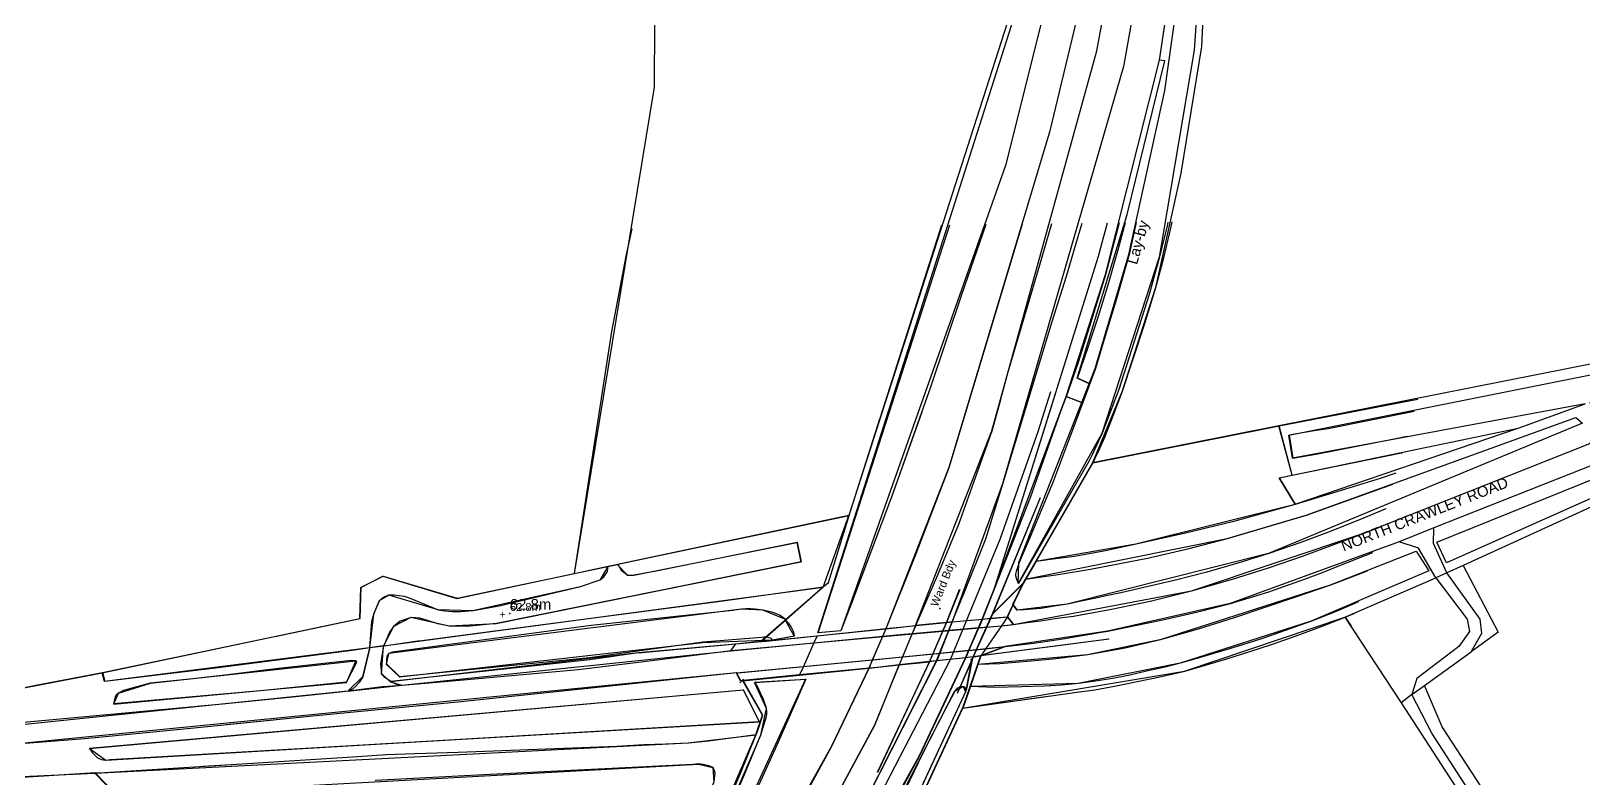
# Model space of a CAD drawing. Header units: millimetres. Extents: x 111502 to 977541, y 8702 to 1044108.
# Drawn here: x 489132.6 to 489569.2, y 243389.8 to 243600.1 of the extents above; entities that cross this region are included whole.
import ezdxf
from ezdxf.enums import TextEntityAlignment as Align

# ---------------------------------------------------------------- set-up
doc = ezdxf.new("R2010")
doc.units = ezdxf.units.MM
doc.header["$LTSCALE"] = 0.25
doc.linetypes.add('DASHED2', pattern=[9.525, 6.35, -3.175])
doc.layers.add('E HVSS As Laid HV', color=10, linetype='Continuous')
doc.layers.add('X HVSS Site Background', color=8, linetype='Continuous')
doc.styles.add('85C29BD3-77E0-4928-B775-6F', font='arial.ttf', dxfattribs={"height": 0.2})
doc.styles.add('OS Master Map$1$Standard', font='txt')

# ---------------------------------------------------------------- blocks, each defined once
blk = doc.blocks.new('Gas OS')
at = {"layer": 'X HVSS Site Background'}
for points in [[(1069.61, -302.08), (1062.46, -302.75), (1035.15, -305.27), (965.5, -313.36), (962.95, -311.2), (963.46, -303.3), (1087.09, -286.74), (1069.61, -302.08), (1085.31, -300.47), (1104.75, -298.45), (1099.96, -309.55), (1108.46, -308.65), (1101.56, -325.54), (1068.57, -386.83), (1009.49, -479.16), (992.49, -502.23), (967.64, -533.19), (944.16, -559.4), (882.61, -620.65), (848.52, -651.9), (799.64, -689.91)], [(812.24, -691.7), (883.53, -632.69), (931.85, -584.7), (955.76, -558.79), (990.45, -517.5), (1013.34, -487.41), (1044.32, -441.61), (1071.09, -397.32), (1090.36, -364.02), (1118.99, -307.49), (1116.98, -307.72), (1121.77, -296.71), (1113.07, -297.55), (1134.52, -242.83), (1164.09, -135.99), (1174.39, -80.49), (1184.65, 0.35)], [(1040.35, 0.31), (1039.6, -146.2), (1017.06, -282.95)], [(1165.96, 0.35), (1157.67, -58.71), (1150.88, -90.8), (1094.34, -266.65), (1029.33, -280.37)], [(1177.29, 0.35), (1169.18, -66.3), (1158.7, -125.69), (1150.8, -158.88), (1122.45, -253.15), (1104.75, -298.45), (1113.07, -297.55), (1108.46, -308.65), (1116.98, -307.72), (1102.32, -338.85)], [(1192.35, 0.36), (1184.97, -65), (1171.58, -140.43), (1137.56, -257.72), (1123.35, -296.56), (1131.85, -295.76), (1135.01, -287.76), (1155.42, -233.18), (1159.83, -234.85), (1161.93, -229.56), (1158.53, -228.05), (1172.62, -181.96), (1183.15, -138.82), (1181.7, -138.58), (1191.14, -75.54), (1199.52, 0.36)], [(1209.01, 0.36), (1195.19, -99.29), (1193.46, -134.8), (1187.72, -170.37), (1180.53, -202.56), (1171.23, -231.64), (1162.87, -251.8), (1146.9, -279.49), (1175.05, -274.63), (1219.84, -263.4), (1282.56, -242.1), (1301.42, -235.22), (1219.11, -250.49), (1218.03, -244.03), (1308.51, -225.94), (1309.04, -228.97), (1306.5, -233.35), (1383.7, -206.97), (1336.81, -217.23)], [(1281.69, 0.38), (1288.49, -27.83), (1300.1, -63.5), (1338.42, -147.47), (1337.13, -156.57), (1314.71, -221.76), (1215.25, -241.44), (1162.87, -251.8)], [(1155.42, -233.18), (1166.53, -198.86), (1181.7, -138.58)], [(1450.82, -203.26), (1450.13, -203.4), (1384.95, -220.48), (1363.17, -228.93), (1363.93, -230.88), (1358.31, -233.07), (1357.55, -231.13), (1258.84, -270.08), (1249.08, -273.99)], [(1450.83, -209.25), (1392.46, -226.78), (1356.66, -239.69), (1267.06, -280.7), (1262.5, -282.73), (1259.39, -284.12), (1254.47, -275.8), (1249.08, -273.99), (1201.56, -291.33), (1167.05, -299.18), (1138.26, -303.44), (1131.4, -306.12), (1126.29, -320.83), (1188.76, -310.42), (1233.84, -295.17), (1259.39, -284.12), (1268.21, -295.72), (1268.88, -299.26), (1265.86, -303.45), (1254.01, -312.45), (1252.68, -316.99), (1256.19, -314.45)], [(1167.46, -301.43), (1131.4, -306.12), (1129.26, -306.38), (1127.15, -306.61), (1131.85, -295.76), (1134.16, -295.53), (1138.85, -295.14), (1140.52, -297.25), (1190.66, -287.82), (1239.16, -271.62), (1302.71, -246.42), (1304.86, -242.19), (1302.78, -234.72)], [(1218.96, -255.29), (1215.25, -241.44)], [(1219.84, -263.4), (1215.34, -256.02), (1218.96, -255.29), (1282.56, -242.1)], [(1146.9, -279.49), (1143.27, -285.76), (1134.74, -294.26), (1148.18, -261.58)], [(1087.09, -286.74), (1094.34, -266.65)], [(1267.06, -280.7), (1276.87, -299.4), (1269.29, -304.91), (1272.29, -299.69), (1271.88, -295.72), (1262.5, -282.73), (1258.69, -274.49), (1258.84, -270.08)], [(1026.54, -280.95), (1024.35, -284.8), (1018.83, -286.64), (988.62, -293.39), (978.82, -293.16), (965.03, -289), (962.29, -290.64), (960.65, -294.4), (959.53, -303.83), (957.61, -312.02), (953.43, -315.97), (809.97, -330.79)], [(794.99, -327.98), (884.42, -310.83)], [(592.04, -822.18), (599.45, -810.61), (605.16, -805.31), (612.82, -801.59), (641.3, -798.72), (660.44, -793.06), (694.55, -775.41), (751.25, -742.71), (802.44, -708.4), (841.54, -679.09), (878.15, -647.59), (920.07, -607.89), (948.96, -578.09), (983.45, -538), (1034.34, -470.4), (1065.03, -422.7), (1114.22, -334.11), (1127.15, -306.61), (1118.99, -307.49), (1123.35, -296.56), (1121.77, -296.71), (1125.46, -287.44)], [(1143.27, -285.76), (1138.85, -295.14)], [(1129.26, -306.38), (1134.16, -295.53), (1134.74, -294.26)], [(1233.84, -295.17), (1249.6, -319.25)], [(1061.13, -304.66), (1084.45, -302.42), (1137.17, -297.62), (1140.52, -297.25)], [(965.5, -313.36), (968.66, -314.36), (1061.13, -304.66), (1062.46, -302.75)], [(1063.86, -313.15), (1062.75, -310.89), (1081.48, -309.11), (1132.8, -304.06), (1138.26, -303.44)], [(1450.95, -617.24), (1261.2, -326.04), (1256.19, -314.45), (1269.29, -304.91)], [(1002.4, -451.14), (1033.57, -401.33), (1052.76, -364.14), (1068.22, -328.24), (1070.06, -322.75), (1064.54, -313.09), (1080.42, -311.5), (1099.96, -309.55), (1089.44, -331.48), (1055.14, -392.82), (1019.02, -450.71), (984.94, -498.51), (966.54, -521.6), (926.36, -567), (875.51, -617.7), (847.36, -643)], [(1127.29, -315.83), (1128.91, -307.2), (1124.76, -316.64)], [(1128.58, -307.29), (1129.59, -306.28)], [(1062.75, -310.89), (838.83, -332.93), (814.54, -338)], [(953.43, -315.97), (968.66, -314.36)], [(1063.69, -313.62), (1064.7, -312.61)], [(1450.95, -623.61), (1374.08, -506.79), (1258.25, -327.77), (1252.68, -316.99), (1249.6, -319.25), (1437.41, -608.72)], [(1007.68, -517.94), (1060.33, -444.6), (1079.12, -414.8), (1107.3, -361.81), (1126.29, -320.83)], [(882.3, -339.09), (1049.15, -330.58), (1068.22, -328.24)], [(813.12, -342.24), (882.3, -339.09), (900.35, -357.66), (901.03, -353.53), (903.66, -350.12), (914.55, -343.99), (1052.03, -336.49), (1056.09, -337.5), (1056.39, -341.57), (1029.77, -395.94), (1002.97, -438.43), (994.89, -440.13), (991.41, -439.7)]]:
    blk.add_lwpolyline(points, dxfattribs=at)
for points in [[(1085.65, -299.65), (1156.58, -77.01), (1158.69, -82.31), (1156.68, -95.1), (1138.41, -168.18), (1092.05, -299.05)], [(1141.95, -285.74), (1142.15, -279.84), (1163.59, -225.33), (1173.03, -193.26), (1183.21, -147.18), (1191.39, -88.59), (1194.9, -85.4), (1191.41, -135.78), (1181.63, -193.96), (1165.44, -243.55)], [(1259.67, -274.08), (1371.56, -228.99), (1371.15, -231.5), (1262.4, -279.95)], [(1140.45, -291.63), (1143.94, -284.54), (1200.75, -273.13), (1222.95, -266.52), (1298.75, -239.11), (1300.65, -240.7), (1212.35, -277.32), (1155.75, -291.53), (1141.66, -293.24)], [(1026.54, -280.95), (1029.33, -280.37), (1032.12, -283.47), (1033.85, -283.37), (1079.72, -274.18), (1080.84, -279.7), (995.15, -297.05), (981.98, -297.78), (971.15, -295.33), (966.34, -297.8), (963.46, -303.3), (959.53, -303.83), (885.02, -313.33), (884.42, -310.83), (956.83, -295.61), (957.12, -286.82), (963.32, -283.72), (984.13, -289.91), (1017.06, -282.95)], [(1253.82, -276.61), (1257.45, -282.17), (1224.36, -296.32), (1187.46, -308.12), (1158.86, -313.82), (1128.49, -314.73), (1130.59, -308.43), (1161.46, -305.72), (1182.26, -301.43), (1229.76, -286.12)], [(967.99, -312.02), (1053.24, -302.28), (1072.83, -301.57), (1078.94, -300.46), (1076.34, -295.78), (1070.14, -293.27), (1064.13, -292.99), (964.87, -305.46), (964.25, -308.44)], [(887.52, -319.62), (953.04, -313.58), (955.73, -307.58), (897.83, -313.82), (888.92, -316.62)], [(972.79, -497.22), (1035.48, -400.43), (1053.86, -364.64), (1069.55, -328.35), (1071.16, -320.86), (1067.85, -313.56), (1082.15, -312.65), (1052.27, -377.64), (1034.38, -409.63), (995.68, -469.22), (975.69, -497.02)], [(1064.64, -315.67), (1069.15, -324.66), (885.42, -335.52), (880.73, -332.12)], [(1127.1, -316.22), (1106.2, -361.32), (1077.52, -415.21), (1060.02, -443), (1019.54, -499.89), (1018.44, -497.79), (1020.84, -492.79), (1073.53, -414.81), (1124.09, -316.12), (1126.49, -314.73)]]:
    blk.add_lwpolyline(points, close=True, dxfattribs=at)
blk = doc.blocks.new('OS Master Map$1$OSS15')
at = {"color": 8, "true_color": 0x707070, "const_width": 0.174, "flags": 128}
for points in [[(-0.775, 0), (0.775, 0)], [(0, -0.775), (0, 0.775)]]:
    blk.add_lwpolyline(points, dxfattribs=at)
blk = doc.blocks.new('OS MAP 060722')
at = {"layer": 'X HVSS Site Background', "flags": 128}
for points in [[(590.41, 4419.43), (583.62, 4399.59), (583.62, 4399.59), (574.92, 4373.69), (574.92, 4373.69), (564.02, 4342.99), (564.02, 4342.99), (552.62, 4312.69), (552.62, 4312.69), (549.72, 4305.19), (549.72, 4305.19), (543.32, 4304.59)], [(543.32, 4304.59), (580.33, 4419.3)], [(552.03, 4337.6), (552.39, 4338.78), (552.39, 4338.78), (578.08, 4419.28)], [(562.43, 4305.79), (570.63, 4326.19), (570.63, 4326.19), (580.13, 4351.09), (580.13, 4351.09), (599.86, 4416.54), (599.86, 4416.54), (600.77, 4419.57)], [(570.73, 4306.69), (576.93, 4320.89), (576.93, 4320.89), (582.83, 4335.19), (582.83, 4335.19), (592.2, 4361.42), (592.2, 4361.42), (596.77, 4377.94), (596.77, 4377.94), (605.64, 4408.08), (605.64, 4408.08), (608.99, 4419.67)], [(581.02, 4307.67), (584.53, 4316.29), (584.53, 4316.29), (590.43, 4330.99), (590.43, 4330.99), (595.24, 4346.52), (595.24, 4346.52), (609.12, 4392.09), (609.12, 4392.09), (613.12, 4404.89), (613.12, 4404.89), (616.92, 4417.59), (616.92, 4417.59), (617.51, 4419.78)], [(592.68, 4316.47), (622.17, 4410.5), (622.17, 4410.5), (624.66, 4419.88)], [(632.75, 4419.98), (630.72, 4410.99), (630.72, 4410.99), (627.22, 4398.49), (627.22, 4398.49), (624.22, 4388.69), (624.22, 4388.69), (621.28, 4378.91), (621.28, 4378.91), (617.72, 4369.39), (617.72, 4369.39), (611.22, 4352.09), (611.22, 4352.09), (609.32, 4346.89), (609.32, 4346.89), (603.22, 4332.29), (603.22, 4332.29), (599.82, 4324.39), (599.82, 4324.39), (599.02, 4321.89), (599.02, 4321.89), (598.82, 4321.09), (598.82, 4321.09), (598.82, 4320.69), (598.82, 4320.69), (599.12, 4319.69), (599.12, 4319.69), (599.62, 4318.49)], [(641.67, 4420.09), (641.52, 4419.39), (641.52, 4419.39), (639.32, 4410.29), (639.32, 4410.29), (636.42, 4399.69), (636.42, 4399.69), (627.82, 4372.99), (627.82, 4372.99), (623.12, 4360.69), (623.12, 4360.69), (620.92, 4355.89), (620.92, 4355.89), (620.32, 4354.69), (620.32, 4354.69), (619.52, 4352.99), (619.52, 4352.99), (599.62, 4318.49)], [(613.1, 4371.06), (617.52, 4369.39), (617.52, 4369.39), (619.62, 4374.69), (619.62, 4374.69), (616.22, 4376.19), (616.22, 4376.19), (619.22, 4384.89), (619.22, 4384.89), (622.12, 4393.59), (622.12, 4393.59), (625.02, 4403.09), (625.02, 4403.09), (627.72, 4412.69), (627.72, 4412.69), (629.69, 4419.94)], [(613.1, 4371.06), (616.52, 4380.69), (616.52, 4380.69), (619.72, 4390.79), (619.72, 4390.79), (624.22, 4405.39), (624.22, 4405.39), (628.01, 4419.92)], [(620.55, 4352.43), (620.82, 4352.89), (620.82, 4352.89), (621.42, 4354.19), (621.42, 4354.19), (622.02, 4355.39), (622.02, 4355.39), (623.92, 4359.59), (623.92, 4359.59), (625.62, 4363.89), (625.62, 4363.89), (628.92, 4372.59), (628.92, 4372.59), (631.82, 4381.39), (631.82, 4381.39), (635.12, 4391.59), (635.12, 4391.59), (638.22, 4401.69), (638.22, 4401.69), (640.52, 4409.99), (640.52, 4409.99), (642.52, 4418.39), (642.52, 4418.39), (642.88, 4420.11)], [(474.75, 4321.31), (485.33, 4389.31), (485.33, 4389.31), (487.33, 4400.11), (487.33, 4400.11), (489.33, 4410.51), (489.33, 4410.51), (491.01, 4418.15)], [(592.68, 4316.47), (603.14, 4342.96), (603.14, 4342.96), (611.52, 4366.89), (611.52, 4366.89), (612.32, 4368.89), (612.32, 4368.89), (613.02, 4370.84), (613.02, 4370.84), (613.1, 4371.06)], [(672.93, 4362.78), (709.92, 4369.89), (709.92, 4369.89), (711.96, 4370.3)], [(710.93, 4366.8), (686.72, 4361.98), (686.72, 4361.98), (682.75, 4361.35), (682.75, 4361.35), (675.71, 4360.19), (675.71, 4360.19), (676.78, 4353.72), (676.78, 4353.72), (683.82, 4354.88), (683.82, 4354.88), (705.77, 4359.23), (705.77, 4359.23), (708.89, 4359.87)], [(620.55, 4352.43), (669.32, 4362.09), (669.32, 4362.09), (672.93, 4362.78)], [(676.63, 4348.93), (672.93, 4362.78)], [(676.63, 4348.93), (707.32, 4355.19), (707.32, 4355.19), (707.53, 4355.23)], [(620.55, 4352.43), (604.58, 4324.75)], [(677.5, 4340.82), (690.42, 4344.69), (690.42, 4344.69), (701.42, 4348.09), (701.42, 4348.09), (705.87, 4349.6)], [(598.12, 4312.59), (601.62, 4319.69), (601.62, 4319.69), (610.82, 4320.99), (610.82, 4320.99), (619.92, 4322.49), (619.92, 4322.49), (635.92, 4325.59), (635.92, 4325.59), (647.22, 4328.19), (647.22, 4328.19), (658.42, 4331.09), (658.42, 4331.09), (680.62, 4337.69), (680.62, 4337.69), (704.93, 4346.42)], [(677.5, 4340.82), (673.02, 4348.19), (673.02, 4348.19), (676.63, 4348.93)], [(592.41, 4309.97), (605.85, 4342.65)], [(604.58, 4324.75), (610.02, 4325.49), (610.02, 4325.49), (615.42, 4326.19), (615.42, 4326.19), (624.12, 4327.79), (624.12, 4327.79), (632.72, 4329.59), (632.72, 4329.59), (646.62, 4332.69), (646.62, 4332.69), (660.52, 4336.09), (660.52, 4336.09), (675.42, 4340.19), (675.42, 4340.19), (677.5, 4340.82)], [(487.01, 4323.9), (552.03, 4337.6)], [(544.76, 4317.51), (546.22, 4318.79), (546.22, 4318.79), (552.03, 4337.6)], [(702.89, 4339.49), (695.52, 4336.39), (695.52, 4336.39), (687.32, 4333.09), (687.32, 4333.09), (679.02, 4329.99), (679.02, 4329.99), (670.02, 4326.89), (670.02, 4326.89), (661.32, 4324.19), (661.32, 4324.19), (652.62, 4321.69), (652.62, 4321.69), (643.82, 4319.39), (643.82, 4319.39), (628.42, 4315.89), (628.42, 4315.89), (624.72, 4315.09), (624.72, 4315.09), (620.92, 4314.29), (620.92, 4314.29), (617.22, 4313.49), (617.22, 4313.49), (613.42, 4312.69), (613.42, 4312.69), (609.72, 4312.09), (609.72, 4312.09), (605.92, 4311.49), (605.92, 4311.49), (601.22, 4311.09), (601.22, 4311.09), (599.32, 4310.99), (599.32, 4310.99), (598.12, 4312.59)], [(598.19, 4306.98), (601.32, 4307.39), (601.32, 4307.39), (605.82, 4307.99), (605.82, 4307.99), (610.52, 4308.69), (610.52, 4308.69), (615.12, 4309.29), (615.12, 4309.29), (625.82, 4311.29), (625.82, 4311.29), (636.62, 4313.49), (636.62, 4313.49), (648.32, 4316.39), (648.32, 4316.39), (659.82, 4319.69), (659.82, 4319.69), (669.92, 4322.89), (669.92, 4322.89), (679.82, 4326.29), (679.82, 4326.29), (688.32, 4329.39), (688.32, 4329.39), (696.82, 4332.59), (696.82, 4332.59), (701.4, 4334.41)], [(487.01, 4323.9), (487.96, 4322.22), (487.96, 4322.22), (489.8, 4320.79), (489.8, 4320.79), (491.53, 4320.9), (491.53, 4320.9), (498.27, 4322.12), (498.27, 4322.12), (537.4, 4330.07), (537.4, 4330.07), (538.52, 4324.56), (538.52, 4324.56), (499.39, 4316.61), (499.39, 4316.61), (452.83, 4307.21), (452.83, 4307.21), (444.56, 4306.4), (444.56, 4306.4), (439.66, 4306.5), (439.66, 4306.5), (436.39, 4307.11), (436.39, 4307.11), (433.43, 4308.03), (433.43, 4308.03), (431.29, 4308.75), (431.29, 4308.75), (428.84, 4308.95), (428.84, 4308.95), (425.73, 4307.85), (425.73, 4307.85), (424.03, 4306.48), (424.03, 4306.48), (422.78, 4304.83), (422.78, 4304.83), (421.15, 4300.98)], [(595.92, 4300.79), (603.92, 4301.69), (603.92, 4301.69), (612.12, 4302.89), (612.12, 4302.89), (620.22, 4304.29), (620.22, 4304.29), (622.42, 4304.69), (622.42, 4304.69), (624.72, 4305.04), (624.72, 4305.04), (632.42, 4306.69), (632.42, 4306.69), (640.22, 4308.29), (640.22, 4308.29), (649.72, 4310.39), (649.72, 4310.39), (659.22, 4312.89), (659.22, 4312.89), (669.72, 4315.99), (669.72, 4315.99), (680.02, 4319.69), (680.02, 4319.69), (685.12, 4321.59), (685.12, 4321.59), (690.22, 4323.59), (690.22, 4323.59), (699.29, 4327.22)], [(417.21, 4300.45), (417.79, 4307.78), (417.79, 4307.78), (418.34, 4309.89), (418.34, 4309.89), (419.2, 4311.92), (419.2, 4311.92), (419.98, 4313.64), (419.98, 4313.64), (420.68, 4314.34), (420.68, 4314.34), (421.46, 4314.81), (421.46, 4314.81), (422.71, 4315.28), (422.71, 4315.28), (424.04, 4315.28), (424.04, 4315.28), (426.86, 4314.88), (426.86, 4314.88), (427.47, 4314.75), (427.47, 4314.75), (428.75, 4314.26), (428.75, 4314.26), (436.5, 4311.11), (436.5, 4311.11), (438.33, 4310.79), (438.33, 4310.79), (440.37, 4310.58), (440.37, 4310.58), (442.72, 4310.58), (442.72, 4310.58), (446.3, 4310.89), (446.3, 4310.89), (453.65, 4312.22), (453.65, 4312.22), (476.52, 4317.63), (476.52, 4317.63), (482.03, 4319.47), (482.03, 4319.47), (483.06, 4320.39), (483.06, 4320.39), (484.08, 4321.82), (484.08, 4321.82), (484.22, 4323.31)], [(474.75, 4321.31), (478.97, 4322.2), (478.97, 4322.2), (484.22, 4323.31)], [(484.22, 4323.31), (487.01, 4323.9)], [(604.58, 4324.75), (600.95, 4318.47)], [(390.98, 4303.71), (414.51, 4308.67), (414.51, 4308.67), (414.81, 4317.47), (414.81, 4317.47), (421.01, 4320.57), (421.01, 4320.57), (441.81, 4314.37), (441.81, 4314.37), (474.75, 4321.31)], [(588.26, 4295.8), (594.36, 4296), (594.36, 4296), (603.22, 4296.69), (603.22, 4296.69), (609.32, 4297.29), (609.32, 4297.29), (619.12, 4298.49), (619.12, 4298.49), (629.62, 4300.39), (629.62, 4300.39), (639.92, 4302.79), (639.92, 4302.79), (650.22, 4305.69), (650.22, 4305.69), (660.42, 4308.89), (660.42, 4308.89), (677.32, 4314.59), (677.32, 4314.59), (687.42, 4318.09), (687.42, 4318.09), (697.32, 4321.89), (697.32, 4321.89), (697.77, 4322.07)], [(592.41, 4309.97), (600.95, 4318.47)], [(600.95, 4318.47), (600.62, 4317.89), (600.62, 4317.89), (596.52, 4309.09)], [(421.15, 4300.98), (422.51, 4301.17), (422.51, 4301.17), (430.72, 4302.31), (430.72, 4302.31), (431.91, 4302.47), (431.91, 4302.47), (435.41, 4302.93), (435.41, 4302.93), (465.91, 4306.97), (465.91, 4306.97), (517.21, 4313.67), (517.21, 4313.67), (544.76, 4317.51)], [(527.28, 4302.16), (544.76, 4317.51)], [(583.13, 4316.79), (579.44, 4307.52)], [(589.52, 4308.47), (592.68, 4316.47)], [(530.51, 4302.67), (536.62, 4303.79), (536.62, 4303.79), (536.52, 4304.29), (536.52, 4304.29), (536.34, 4305.01), (536.34, 4305.01), (535.61, 4306.47), (535.61, 4306.47), (535.11, 4307.17), (535.11, 4307.17), (534.51, 4307.77), (534.51, 4307.77), (534.01, 4308.47), (534.01, 4308.47), (532.61, 4309.47), (532.61, 4309.47), (531.81, 4309.87), (531.81, 4309.87), (531.11, 4310.17), (531.11, 4310.17), (530.31, 4310.37), (530.31, 4310.37), (529.41, 4310.57), (529.41, 4310.57), (527.81, 4310.97), (527.81, 4310.97), (525.61, 4311.27), (525.61, 4311.27), (524.31, 4311.37), (524.31, 4311.37), (523.01, 4311.37), (523.01, 4311.37), (521.81, 4311.27), (521.81, 4311.27), (520.51, 4311.07), (520.51, 4311.07), (519.31, 4310.87), (519.31, 4310.87), (479.51, 4306.67), (479.51, 4306.67), (423.65, 4299.15), (423.65, 4299.15), (422.55, 4298.81), (422.55, 4298.81), (422.08, 4298.26), (422.08, 4298.26), (421.93, 4297.17), (421.93, 4297.17), (421.93, 4295.84), (421.93, 4295.84), (425.67, 4292.25)], [(695.2, 4313.32), (688.92, 4310.59), (688.92, 4310.59), (682.02, 4307.89), (682.02, 4307.89), (668.52, 4303.09), (668.52, 4303.09), (663.82, 4301.59), (663.82, 4301.59), (659.22, 4300.19), (659.22, 4300.19), (649.82, 4297.39), (649.82, 4297.39), (645.12, 4296.09), (645.12, 4296.09), (640.42, 4294.89), (640.42, 4294.89), (635.62, 4293.79), (635.62, 4293.79), (630.92, 4292.69), (630.92, 4292.69), (626.12, 4291.79), (626.12, 4291.79), (621.32, 4290.99), (621.32, 4290.99), (616.52, 4290.39), (616.52, 4290.39), (611.72, 4289.89), (611.72, 4289.89), (606.82, 4289.59), (606.82, 4289.59), (600.62, 4289.39), (600.62, 4289.39), (592.86, 4289.2), (592.86, 4289.2), (586.16, 4289.5), (586.16, 4289.5), (588.26, 4295.8)], [(591.83, 4308.69), (592.41, 4309.97)], [(691.5, 4309.02), (694.25, 4310.09)], [(542.12, 4301.82), (561.5, 4303.64), (561.5, 4303.64), (567.43, 4304.19), (567.43, 4304.19), (569.78, 4304.4), (569.78, 4304.4), (580.08, 4305.33), (580.08, 4305.33), (588.49, 4306.08), (588.49, 4306.08), (591.52, 4306.29), (591.52, 4306.29), (594.84, 4306.61)], [(542.99, 4303.77), (562.43, 4305.79)], [(557.63, 4294.69), (558.62, 4296.98), (558.62, 4296.98), (561.5, 4303.64), (561.5, 4303.64), (562.43, 4305.79)], [(562.43, 4305.79), (569.13, 4306.49), (569.13, 4306.49), (570.73, 4306.69)], [(570.73, 4306.69), (569.78, 4304.4), (569.78, 4304.4), (567.06, 4297.82), (567.06, 4297.82), (566.13, 4295.59)], [(570.73, 4306.69), (579.44, 4307.52)], [(579.44, 4307.52), (574.64, 4296.51)], [(581.02, 4307.67), (580.08, 4305.33), (580.08, 4305.33), (577.5, 4298.87), (577.5, 4298.87), (576.65, 4296.73)], [(579.44, 4307.52), (581.02, 4307.67)], [(581.02, 4307.67), (589.52, 4308.47)], [(583.96, 4283.4), (610.82, 4287.19), (610.82, 4287.19), (616.02, 4287.89), (616.02, 4287.89), (621.12, 4288.59), (621.12, 4288.59), (627.12, 4289.69), (627.12, 4289.69), (633.02, 4290.89), (633.02, 4290.89), (639.82, 4292.29), (639.82, 4292.29), (646.42, 4293.79), (646.42, 4293.79), (652.52, 4295.59), (652.52, 4295.59), (658.52, 4297.39), (658.52, 4297.39), (664.72, 4299.39), (664.72, 4299.39), (670.82, 4301.29), (670.82, 4301.29), (677.72, 4303.79), (677.72, 4303.79), (684.52, 4306.29), (684.52, 4306.29), (691.5, 4309.02)], [(589.52, 4308.47), (588.49, 4306.08), (588.49, 4306.08), (585.72, 4299.69), (585.72, 4299.69), (584.82, 4297.62)], [(591.83, 4308.69), (586.93, 4297.85)], [(589.52, 4308.47), (591.83, 4308.69)], [(594.84, 4306.61), (590.47, 4300.17)], [(591.83, 4308.69), (591, 4308.57), (591, 4308.57), (596.52, 4309.09)], [(596.52, 4309.09), (594.84, 4306.61)], [(594.84, 4306.61), (596.72, 4306.79), (596.72, 4306.79), (598.19, 4306.98)], [(596.52, 4309.09), (598.19, 4306.98)], [(691.5, 4309.02), (693.18, 4306.46)], [(530.51, 4302.67), (530.11, 4302.97), (530.11, 4302.97), (529.51, 4303.17), (529.51, 4303.17), (528.51, 4303.37), (528.51, 4303.37), (528.01, 4303.37), (528.01, 4303.37), (527.51, 4303.27), (527.51, 4303.27), (510.91, 4301.97), (510.91, 4301.97), (479.01, 4297.57), (479.01, 4297.57), (425.67, 4292.25)], [(492.82, 4298.99), (520.13, 4301.5)], [(518.8, 4299.59), (530.12, 4300.69), (530.12, 4300.69), (542.12, 4301.82)], [(518.8, 4299.59), (520.13, 4301.5)], [(520.13, 4301.5), (527.28, 4302.16)], [(527.28, 4302.16), (528.72, 4302.29), (528.72, 4302.29), (542.99, 4303.77)], [(542.12, 4301.82), (539.15, 4295.13)], [(542.99, 4303.77), (542.12, 4301.82)], [(625.12, 4302.79), (589.06, 4298.1)], [(548.02, 4240.2), (576.65, 4296.73)], [(557.07, 4242.72), (571.87, 4270.11), (571.87, 4270.11), (584.82, 4297.62)], [(410.72, 4290.7), (413.58, 4296.31), (413.58, 4296.31), (413.42, 4296.7), (413.42, 4296.7), (412.01, 4296.86), (412.01, 4296.86), (391.6, 4294.6), (391.6, 4294.6), (385.43, 4293.84)], [(386.91, 4296.47), (412.31, 4299.77), (412.31, 4299.77), (417.21, 4300.45)], [(417.21, 4300.45), (415.29, 4292.25), (415.29, 4292.25), (414.28, 4290.61), (414.28, 4290.61), (413.42, 4289.68), (413.42, 4289.68), (412.33, 4288.74), (412.33, 4288.74), (411.11, 4288.31)], [(417.21, 4300.45), (421.15, 4300.98)], [(423.18, 4290.92), (421.46, 4292.02), (421.46, 4292.02), (420.62, 4293.08), (420.62, 4293.08), (420.29, 4295.76), (420.29, 4295.76), (421.15, 4300.98)], [(492.82, 4298.99), (479.07, 4297.04), (479.07, 4297.04), (423.18, 4290.92)], [(426.35, 4289.92), (427.4, 4290), (427.4, 4290), (442.52, 4291.27), (442.52, 4291.27), (475.81, 4294.27), (475.81, 4294.27), (493.53, 4296.43), (493.53, 4296.43), (518.8, 4299.59)], [(539.15, 4295.13), (558.62, 4296.98), (558.62, 4296.98), (558.73, 4296.99), (558.73, 4296.99), (567.06, 4297.82), (567.06, 4297.82), (577.5, 4298.87), (577.5, 4298.87), (585.72, 4299.69), (585.72, 4299.69), (588.02, 4299.89), (588.02, 4299.89), (590.47, 4300.17)], [(576.65, 4296.73), (574.64, 4296.51)], [(584.82, 4297.62), (576.65, 4296.73)], [(586.57, 4297.03), (582.43, 4287.59)], [(589.06, 4298.1), (585.66, 4288.2), (585.66, 4288.2), (583.96, 4283.4)], [(586.93, 4297.85), (584.82, 4297.62)], [(586.57, 4297.03), (584.96, 4288.4)], [(586.93, 4297.85), (586.57, 4297.03)], [(586.93, 4297.85), (589.06, 4298.1)], [(589.06, 4298.1), (595.92, 4300.79)], [(590.47, 4300.17), (589.06, 4298.1)], [(590.47, 4300.17), (595.92, 4300.79)], [(532.62, 4245.99), (547.11, 4272.75), (547.11, 4272.75), (557.63, 4294.69)], [(520.42, 4293.36), (442.01, 4285.07), (442.01, 4285.07), (403.11, 4281.37), (403.11, 4281.37), (376.91, 4278.7)], [(467.12, 4125.05), (468.86, 4127.5), (468.86, 4127.5), (478.06, 4141), (478.06, 4141), (486.86, 4154.6), (486.86, 4154.6), (495.46, 4168.4), (495.46, 4168.4), (510.23, 4191.26), (510.23, 4191.26), (518.46, 4205.28), (518.46, 4205.28), (526.22, 4217.39), (526.22, 4217.39), (532.92, 4230.09), (532.92, 4230.09), (545.01, 4252.22), (545.01, 4252.22), (559.23, 4278.69), (559.23, 4278.69), (566.13, 4295.59)], [(520.42, 4293.36), (520.82, 4293.39), (520.82, 4293.39), (539.15, 4295.13)], [(521.52, 4291.09), (520.42, 4293.36)], [(538.09, 4292.75), (522.21, 4291.16)], [(539.15, 4295.13), (538.09, 4292.75)], [(557.63, 4294.69), (538.09, 4292.75)], [(566.13, 4295.59), (559.93, 4294.89), (559.93, 4294.89), (557.63, 4294.69)], [(574.64, 4296.51), (559.98, 4265.37)], [(574.64, 4296.51), (566.13, 4295.59)], [(372.36, 4270.61), (526.81, 4279.57), (526.81, 4279.57), (522.31, 4288.57)], [(375.08, 4275.44), (522.31, 4288.57)], [(380.53, 4285.13), (396.43, 4286.68), (396.43, 4286.68), (408.9, 4288.04), (408.9, 4288.04), (411.11, 4288.31)], [(410.72, 4290.7), (386.51, 4288.27), (386.51, 4288.27), (382.08, 4287.89)], [(411.11, 4288.31), (420.78, 4289.48), (420.78, 4289.48), (426.35, 4289.92)], [(423.18, 4290.92), (424.66, 4290.14), (424.66, 4290.14), (426.35, 4289.92)], [(525.52, 4290.69), (539.82, 4291.59), (539.82, 4291.59), (531.72, 4272.99), (531.72, 4272.99), (520.12, 4247.59)], [(511.52, 4239.59), (522.62, 4264.79), (522.62, 4264.79), (527.22, 4275.89), (527.22, 4275.89), (528.82, 4281.09), (528.82, 4281.09), (528.92, 4281.79), (528.92, 4281.79), (528.92, 4282.49), (528.92, 4282.49), (528.82, 4283.39), (528.82, 4283.39), (527.92, 4285.89), (527.92, 4285.89), (527.22, 4287.49), (527.22, 4287.49), (526.32, 4289.29), (526.32, 4289.29), (525.52, 4290.69)], [(568.06, 4260.9), (572.66, 4270.5), (572.66, 4270.5), (579.16, 4283.3), (579.16, 4283.3), (581.76, 4288.1), (581.76, 4288.1), (581.96, 4288.4), (581.96, 4288.4), (582.46, 4289), (582.46, 4289), (583.06, 4289.4), (583.06, 4289.4), (583.66, 4289.5), (583.66, 4289.5), (584.16, 4289.5), (584.16, 4289.5), (584.56, 4289.3), (584.56, 4289.3), (584.76, 4288)], [(584.76, 4288), (582.96, 4284.2), (582.96, 4284.2), (563.86, 4242.9), (563.86, 4242.9), (535.16, 4189), (535.16, 4189), (517.66, 4161.2), (517.66, 4161.2), (477.16, 4104.3)], [(522.21, 4291.16), (521.52, 4291.09)], [(525.89, 4275.99), (526.22, 4276.79), (526.22, 4276.79), (526.32, 4277.12), (526.32, 4277.12), (527.72, 4281.49), (527.72, 4281.49), (522.21, 4291.16)], [(465.3, 4086.26), (478.16, 4103.6), (478.16, 4103.6), (481.46, 4108.1), (481.46, 4108.1), (501.66, 4136.3), (501.66, 4136.3), (517.96, 4159.6), (517.96, 4159.6), (536.76, 4189.4), (536.76, 4189.4), (551.66, 4216.6), (551.66, 4216.6), (564.96, 4242.4), (564.96, 4242.4), (577.86, 4270.3), (577.86, 4270.3), (583.96, 4283.4)], [(370.38, 4267.09), (381.31, 4267.77), (381.31, 4267.77), (413.91, 4269.87), (413.91, 4269.87), (421.91, 4270.37), (421.91, 4270.37), (429.91, 4270.67), (429.91, 4270.67), (436.11, 4270.87), (436.11, 4270.87), (442.11, 4271.07), (442.11, 4271.07), (479.21, 4272.47), (479.21, 4272.47), (486.71, 4272.77), (486.71, 4272.77), (494.31, 4273.17), (494.31, 4273.17), (500.51, 4273.37), (500.51, 4273.37), (506.81, 4273.67), (506.81, 4273.67), (512.51, 4274.27), (512.51, 4274.27), (518.11, 4274.97), (518.11, 4274.97), (525.89, 4275.99)], [(518.12, 4257.19), (521.52, 4265.29), (521.52, 4265.29), (525.89, 4275.99)], [(514.05, 4262.67), (514.34, 4265.14), (514.34, 4265.14), (514.05, 4266.01), (514.05, 4266.01), (513.76, 4266.74), (513.76, 4266.74), (512.6, 4267.17), (512.6, 4267.17), (511.01, 4267.61), (511.01, 4267.61), (509.7, 4267.75), (509.7, 4267.75), (508.1, 4267.61), (508.1, 4267.61), (451.1, 4264.77), (451.1, 4264.77), (418.72, 4263.09)]]:
    blk.add_lwpolyline(points, dxfattribs=at)
at = {"layer": 'X HVSS Site Background'}
for points in [[(628.69, 4375.7), (627.82, 4372.99), (623.12, 4360.69), (620.92, 4355.89), (620.32, 4354.69), (619.52, 4352.99), (599.62, 4318.49)], [(620.55, 4352.43), (620.82, 4352.89), (621.42, 4354.19), (622.02, 4355.39), (623.92, 4359.59), (625.62, 4363.89), (628.92, 4372.59), (630.02, 4375.91)], [(272.12, 3909.39), (316.32, 3944.49), (338.54, 3963.95), (349.01, 3973.78), (365.36, 3989.7), (383.46, 4007.6), (386.56, 4010.7), (404.86, 4030.1), (423.06, 4050.6), (442.46, 4073.4), (460.96, 4096.8), (461.96, 4098.1), (478.86, 4121), (494.96, 4144.4), (501.66, 4154.7), (516.06, 4177.7), (535.14, 4209.7), (580.53, 4297.09), (594.47, 4330.94), (605.15, 4361.2), (608.69, 4372.48)], [(581.02, 4307.67), (584.53, 4316.29), (590.43, 4330.99), (595.24, 4346.52), (602.86, 4371.54)], [(592.68, 4316.47), (610.33, 4372.74)], [(592.68, 4316.47), (603.14, 4342.96), (611.52, 4366.89), (612.32, 4368.89), (613.02, 4370.84), (613.1, 4371.06)], [(619.53, 4374.22), (617.72, 4369.39), (611.22, 4352.09), (609.32, 4346.89), (603.22, 4332.29), (599.82, 4324.39), (599.02, 4321.89), (598.82, 4321.09), (598.82, 4320.69), (599.12, 4319.69), (599.62, 4318.49)], [(613.1, 4371.06), (617.52, 4369.39), (619.43, 4374.21)], [(613.1, 4371.06), (613.9, 4373.32)], [(572.42, 4366.65), (564.02, 4342.99), (552.62, 4312.69), (549.72, 4305.19), (543.32, 4304.59)], [(562.43, 4305.79), (570.63, 4326.19), (580.13, 4351.09), (585.45, 4368.75)], [(570.73, 4306.69), (576.93, 4320.89), (582.83, 4335.19), (592.2, 4361.42), (594.64, 4370.22)], [(543.32, 4304.59), (562.85, 4365.11)], [(552.03, 4337.6), (552.39, 4338.78), (560.69, 4364.76)], [(620.55, 4352.43), (641.15, 4356.51)], [(474.75, 4321.31), (479.48, 4351.71)], [(620.55, 4352.43), (604.58, 4324.75)], [(592.41, 4309.97), (605.85, 4342.65)], [(487.01, 4323.9), (552.03, 4337.6)], [(544.76, 4317.51), (546.22, 4318.79), (552.03, 4337.6)], [(487.01, 4323.9), (487.96, 4322.22), (489.8, 4320.79), (491.53, 4320.9), (498.27, 4322.12), (537.4, 4330.07), (538.52, 4324.56), (499.39, 4316.61), (452.83, 4307.21), (444.56, 4306.4), (439.66, 4306.5), (436.39, 4307.11), (433.43, 4308.03), (431.29, 4308.75), (428.84, 4308.95), (425.73, 4307.85), (424.03, 4306.48), (422.78, 4304.83), (421.15, 4300.98)], [(604.58, 4324.75), (610.02, 4325.49), (615.42, 4326.19), (624.12, 4327.79), (627.55, 4328.51)], [(417.21, 4300.45), (417.79, 4307.78), (418.34, 4309.89), (419.2, 4311.92), (419.98, 4313.64), (420.68, 4314.34), (421.46, 4314.81), (422.71, 4315.28), (424.04, 4315.28), (426.86, 4314.88), (427.47, 4314.75), (428.75, 4314.26), (436.5, 4311.11), (438.33, 4310.79), (440.37, 4310.58), (442.72, 4310.58), (446.3, 4310.89), (453.65, 4312.22), (476.52, 4317.63), (482.03, 4319.47), (483.06, 4320.39), (484.08, 4321.82), (484.22, 4323.31)], [(474.75, 4321.31), (478.97, 4322.2), (484.22, 4323.31)], [(484.22, 4323.31), (487.01, 4323.9)], [(598.12, 4312.59), (601.62, 4319.69), (610.82, 4320.99), (619.92, 4322.49), (625.12, 4323.5)], [(604.58, 4324.75), (600.95, 4318.47)], [(342.11, 4293.47), (369.01, 4299.07), (414.51, 4308.67), (414.81, 4317.47), (421.01, 4320.57), (441.81, 4314.37), (474.75, 4321.31)], [(592.41, 4309.97), (600.95, 4318.47)], [(600.95, 4318.47), (600.62, 4317.89), (596.52, 4309.09)], [(421.15, 4300.98), (422.51, 4301.17), (430.72, 4302.31), (431.91, 4302.47), (435.41, 4302.93), (465.91, 4306.97), (517.21, 4313.67), (544.76, 4317.51)], [(527.28, 4302.16), (544.76, 4317.51)], [(583.13, 4316.79), (579.44, 4307.52)], [(589.52, 4308.47), (592.68, 4316.47)], [(620.62, 4314.23), (617.22, 4313.49), (613.42, 4312.69), (609.72, 4312.09), (605.92, 4311.49), (601.22, 4311.09), (599.32, 4310.99), (598.12, 4312.59)], [(530.51, 4302.67), (536.62, 4303.79), (536.52, 4304.29), (536.34, 4305.01), (535.61, 4306.47), (535.11, 4307.17), (534.51, 4307.77), (534.01, 4308.47), (532.61, 4309.47), (531.81, 4309.87), (531.11, 4310.17), (530.31, 4310.37), (529.41, 4310.57), (527.81, 4310.97), (525.61, 4311.27), (524.31, 4311.37), (523.01, 4311.37), (521.81, 4311.27), (520.51, 4311.07), (519.31, 4310.87), (479.51, 4306.67), (423.65, 4299.15), (422.55, 4298.81), (422.08, 4298.26), (421.93, 4297.17), (421.93, 4295.84), (425.67, 4292.25)], [(591.83, 4308.69), (592.41, 4309.97)], [(598.19, 4306.98), (601.32, 4307.39), (605.82, 4307.99), (610.52, 4308.69), (615.12, 4309.29), (618.53, 4309.93)], [(542.12, 4301.82), (561.5, 4303.64), (567.43, 4304.19), (569.78, 4304.4), (580.08, 4305.33), (588.49, 4306.08), (591.52, 4306.29), (594.84, 4306.61)], [(542.99, 4303.77), (562.43, 4305.79)], [(557.63, 4294.69), (558.62, 4296.98), (561.5, 4303.64), (562.43, 4305.79)], [(562.43, 4305.79), (569.13, 4306.49), (570.73, 4306.69)], [(570.73, 4306.69), (569.78, 4304.4), (567.06, 4297.82), (566.13, 4295.59)], [(570.73, 4306.69), (579.44, 4307.52)], [(579.44, 4307.52), (574.64, 4296.51)], [(581.02, 4307.67), (580.08, 4305.33), (577.5, 4298.87), (576.65, 4296.73)], [(579.44, 4307.52), (581.02, 4307.67)], [(581.02, 4307.67), (589.52, 4308.47)], [(589.52, 4308.47), (588.49, 4306.08), (585.72, 4299.69), (584.82, 4297.62)], [(591.83, 4308.69), (586.93, 4297.85)], [(589.52, 4308.47), (591.83, 4308.69)], [(594.84, 4306.61), (590.47, 4300.17)], [(591.83, 4308.69), (591, 4308.57), (596.52, 4309.09)], [(596.52, 4309.09), (594.84, 4306.61)], [(594.84, 4306.61), (596.72, 4306.79), (598.19, 4306.98)], [(596.52, 4309.09), (598.19, 4306.98)], [(530.51, 4302.67), (530.11, 4302.97), (529.51, 4303.17), (528.51, 4303.37), (528.01, 4303.37), (527.51, 4303.27), (510.91, 4301.97), (479.01, 4297.57), (425.67, 4292.25)], [(492.82, 4298.99), (520.13, 4301.5)], [(518.8, 4299.59), (530.12, 4300.69), (542.12, 4301.82)], [(518.8, 4299.59), (520.13, 4301.5)], [(520.13, 4301.5), (527.28, 4302.16)], [(527.28, 4302.16), (528.72, 4302.29), (542.99, 4303.77)], [(542.12, 4301.82), (539.15, 4295.13)], [(542.99, 4303.77), (542.12, 4301.82)], [(614.39, 4301.4), (589.06, 4298.1)], [(595.92, 4300.79), (603.92, 4301.69), (612.12, 4302.89), (615.39, 4303.46)], [(269.82, 3912.49), (322.92, 3955.39), (330.82, 3961.99), (341.12, 3971.5), (363.49, 3993.11), (376.46, 4006.4), (386.56, 4016.6), (389.46, 4019.5), (402.16, 4032.9), (413.36, 4045.4), (436.26, 4072.3), (448.06, 4086.7), (459.66, 4101.6), (470.96, 4116.8), (481.96, 4132.3), (492.66, 4148.1), (501.96, 4162.6), (511.16, 4177.2), (520.06, 4192.2), (528.73, 4206.89), (538.88, 4224.36), (548.02, 4240.2), (576.65, 4296.73)], [(299.12, 3925.09), (335.74, 3956.6), (377.66, 3996.3), (392.86, 4011.5), (406.56, 4026.1), (419.96, 4041.1), (430.56, 4053.6), (441.06, 4066.2), (454.86, 4083.4), (468.26, 4100.8), (480.36, 4117.2), (491.96, 4133.8), (501.06, 4147.1), (509.76, 4160.5), (516.36, 4171), (522.66, 4181.5), (527.06, 4189.7), (537.54, 4208.15), (557.07, 4242.72), (571.87, 4270.11), (584.82, 4297.62)], [(342.11, 4293.47), (342.71, 4290.97), (374.61, 4294.87), (412.31, 4299.77), (417.21, 4300.45)], [(410.72, 4290.7), (413.58, 4296.31), (413.42, 4296.7), (412.01, 4296.86), (391.6, 4294.6), (377.35, 4292.84), (367.51, 4291.67), (355.51, 4290.47), (348.01, 4288.37), (346.61, 4287.67), (345.91, 4287.07), (345.61, 4286.57), (345.31, 4285.37), (345.21, 4284.67)], [(417.21, 4300.45), (415.29, 4292.25), (414.28, 4290.61), (413.42, 4289.68), (412.33, 4288.74), (411.11, 4288.31)], [(417.21, 4300.45), (421.15, 4300.98)], [(423.18, 4290.92), (421.46, 4292.02), (420.62, 4293.08), (420.29, 4295.76), (421.15, 4300.98)], [(492.82, 4298.99), (479.07, 4297.04), (423.18, 4290.92)], [(426.35, 4289.92), (427.4, 4290), (442.52, 4291.27), (475.81, 4294.27), (493.53, 4296.43), (518.8, 4299.59)], [(539.15, 4295.13), (558.62, 4296.98), (558.73, 4296.99), (567.06, 4297.82), (577.5, 4298.87), (585.72, 4299.69), (588.02, 4299.89), (590.47, 4300.17)], [(576.65, 4296.73), (574.64, 4296.51)], [(584.82, 4297.62), (576.65, 4296.73)], [(586.57, 4297.03), (582.43, 4287.59)], [(589.06, 4298.1), (585.66, 4288.2), (583.96, 4283.4)], [(586.93, 4297.85), (584.82, 4297.62)], [(586.57, 4297.03), (584.96, 4288.4)], [(586.93, 4297.85), (586.57, 4297.03)], [(586.93, 4297.85), (589.06, 4298.1)], [(588.26, 4295.8), (594.36, 4296), (603.22, 4296.69), (609.32, 4297.29), (612.59, 4297.69)], [(589.06, 4298.1), (595.92, 4300.79)], [(590.47, 4300.17), (589.06, 4298.1)], [(590.47, 4300.17), (595.92, 4300.79)], [(252.68, 4276.34), (256.92, 4277.19), (286.11, 4282.37), (323.31, 4289.87), (342.11, 4293.47)], [(520.42, 4293.36), (442.01, 4285.07), (403.11, 4281.37), (368.81, 4277.87), (337.11, 4274.77), (313.11, 4272.97), (304.11, 4272.17), (296.51, 4271.37), (287.61, 4269.97), (275.41, 4267.97), (274.81, 4267.77), (274.31, 4267.57), (273.71, 4267.27), (273.21, 4266.97), (272.23, 4266.31)], [(304.96, 3961.21), (305.97, 3962.04), (317.3, 3972.26), (333.11, 3986.5), (346.06, 3999.3), (361.46, 4014.3), (383.96, 4037.2), (394.66, 4048.6), (405.06, 4060.3), (424.16, 4082.6), (433.46, 4094.1), (442.56, 4105.7), (451.46, 4117.5), (468.46, 4141.2), (476.66, 4153.5), (484.76, 4165.9), (492.56, 4178.4), (500.96, 4192.6), (512.79, 4211.4), (532.62, 4245.99), (547.11, 4272.75), (557.63, 4294.69)], [(467.12, 4125.05), (468.86, 4127.5), (478.06, 4141), (486.86, 4154.6), (495.46, 4168.4), (510.23, 4191.26), (518.46, 4205.28), (526.22, 4217.39), (532.92, 4230.09), (545.01, 4252.22), (559.23, 4278.69), (566.13, 4295.59)], [(520.42, 4293.36), (520.82, 4293.39), (539.15, 4295.13)], [(521.52, 4291.09), (520.42, 4293.36)], [(538.09, 4292.75), (522.21, 4291.16)], [(539.15, 4295.13), (538.09, 4292.75)], [(557.63, 4294.69), (538.09, 4292.75)], [(566.13, 4295.59), (559.93, 4294.89), (557.63, 4294.69)], [(574.64, 4296.51), (559.98, 4265.37)], [(574.64, 4296.51), (566.13, 4295.59)], [(608.71, 4289.71), (606.82, 4289.59), (600.62, 4289.39), (592.86, 4289.2), (586.16, 4289.5), (588.26, 4295.8)], [(267.66, 4273.53), (270.51, 4273.97), (275.11, 4274.67), (281.31, 4275.47), (287.51, 4276.37), (302.51, 4277.77), (309.11, 4278.47), (315.81, 4279.07), (344.41, 4281.77), (375.86, 4284.67), (396.43, 4286.68), (408.9, 4288.04), (411.11, 4288.31)], [(338.41, 4272.17), (339.21, 4270.97), (339.71, 4270.37), (340.71, 4269.47), (341.31, 4269.17), (341.81, 4268.97), (342.31, 4268.87), (343.11, 4268.77), (343.71, 4268.87), (344.21, 4268.97), (526.81, 4279.57), (522.31, 4288.57)], [(338.41, 4272.17), (522.31, 4288.57)], [(410.72, 4290.7), (386.51, 4288.27), (345.21, 4284.67)], [(411.11, 4288.31), (420.78, 4289.48), (426.35, 4289.92)], [(423.18, 4290.92), (424.66, 4290.14), (426.35, 4289.92)], [(525.52, 4290.69), (539.82, 4291.59), (531.72, 4272.99), (520.12, 4247.59), (509.92, 4226.59), (502.22, 4211.89), (492.02, 4194.59), (486.52, 4185.89), (480.92, 4177.19), (475.32, 4168.59), (453.32, 4134.99), (438.02, 4113.19), (433.32, 4107.19), (433.12, 4106.99), (432.62, 4106.59), (432.32, 4106.49), (431.62, 4106.49), (431.02, 4106.69), (430.42, 4106.99)], [(430.42, 4106.99), (442.92, 4124.89), (487.72, 4194.79), (493.12, 4203.79), (511.52, 4239.59), (522.62, 4264.79), (527.22, 4275.89), (528.82, 4281.09), (528.92, 4281.79), (528.92, 4282.49), (528.82, 4283.39), (527.92, 4285.89), (527.22, 4287.49), (526.32, 4289.29), (525.52, 4290.69)], [(568.06, 4260.9), (572.66, 4270.5), (579.16, 4283.3), (581.76, 4288.1), (581.96, 4288.4), (582.46, 4289), (583.06, 4289.4), (583.66, 4289.5), (584.16, 4289.5), (584.56, 4289.3), (584.76, 4288)], [(584.76, 4288), (582.96, 4284.2), (563.86, 4242.9), (535.16, 4189), (517.66, 4161.2), (477.16, 4104.3)], [(522.21, 4291.16), (521.52, 4291.09)], [(525.89, 4275.99), (526.22, 4276.79), (526.32, 4277.12), (527.72, 4281.49), (522.21, 4291.16)], [(583.96, 4283.4), (607.24, 4286.69)], [(465.3, 4086.26), (478.16, 4103.6), (481.46, 4108.1), (501.66, 4136.3), (517.96, 4159.6), (536.76, 4189.4), (551.66, 4216.6), (564.96, 4242.4), (577.86, 4270.3), (583.96, 4283.4)], [(339.98, 4265.2), (341.11, 4265.27), (381.31, 4267.77), (413.91, 4269.87), (421.91, 4270.37), (429.91, 4270.67), (436.11, 4270.87), (442.11, 4271.07), (479.21, 4272.47), (486.71, 4272.77), (494.31, 4273.17), (500.51, 4273.37), (506.81, 4273.67), (512.51, 4274.27), (518.11, 4274.97), (525.89, 4275.99)], [(460.03, 4153.08), (463.92, 4158.99), (482.02, 4188.09), (486.72, 4195.39), (491.22, 4202.89), (495.12, 4210.19), (498.92, 4217.49), (502.42, 4224.29), (505.92, 4230.99), (510.42, 4240.09), (514.62, 4249.19), (518.12, 4257.19), (521.52, 4265.29), (525.89, 4275.99)], [(514.05, 4262.67), (514.34, 4265.14), (514.05, 4266.01), (513.76, 4266.74), (512.6, 4267.17), (511.01, 4267.61), (509.7, 4267.75), (508.1, 4267.61), (451.1, 4264.77), (418.72, 4263.09)], [(339.98, 4265.2), (324.11, 4264.17), (293.31, 4262.37), (286.71, 4261.97), (285.31, 4261.77), (270.81, 4262.07)], [(339.98, 4265.2), (348.43, 4256.5), (358.02, 4246.62)]]:
    blk.add_lwpolyline(points, dxfattribs=at)
for p in [(454.51, 4309.77), (456.61, 4310.07), (577.53, 4311.49)]:
    blk.add_point(p, dxfattribs=at)
blk.add_blockref('OS Master Map$1$OSS15', (454.51, 4309.77), dxfattribs=at)
at = {"layer": 'X HVSS Site Background', "style": '85C29BD3-77E0-4928-B775-6F'}
blk.add_text('Ward Bdy', height=2.25, rotation=68.2, dxfattribs=at).set_placement((577.53, 4311.49), align=Align.BOTTOM_LEFT)
blk.add_text('62.8m', height=2.25, dxfattribs=at).set_placement((456.61, 4310.07), align=Align.BOTTOM_LEFT)
at = {"layer": 'X HVSS Site Background', "char_height": 3, "style": 'OS Master Map$1$Standard'}
for s, insert, attachment_point, rotation in [('{\\farial|b0|i0|c0|p34;Lay-by}', (633.82, 4407.69), 7, 74.4), ('{\\farial|b0|i0|c0|p34;NORTH CRAWLEY ROAD}', (689.96, 4330.22), 1, 21.4)]:
    blk.add_mtext(s, dxfattribs=dict(at, insert=insert, attachment_point=attachment_point, rotation=rotation))
at = {"layer": 'X HVSS Site Background', "insert": (456.61, 4311.07), "char_height": 3, "attachment_point": 7, "style": 'OS Master Map$1$Standard'}
blk.add_mtext('{\\farial|b0|i0|c0|p34;62.8m}', dxfattribs=at)

msp = doc.modelspace()

# ---------------------------------------------------------------- linework, layer by layer
at = {"lineweight": 0}
msp.add_circle((488727.82, 239008.33), 11388.42, dxfattribs=at)
at = {"layer": 'X HVSS Site Background', "lineweight": 0}
for p in [(489265.09, 243436.08), (489267.19, 243436.38), (489388.11, 243437.8)]:
    msp.add_point(p, dxfattribs=at)

# ---------------------------------------------------------------- block references
at = {"layer": 'E HVSS As Laid HV', "linetype": 'DASHED2', "lineweight": 0}
msp.add_blockref('OS MAP 060722', (488810.58, 239126.31), dxfattribs=at)
at = {"layer": 'X HVSS Site Background', "lineweight": 0}
msp.add_blockref('Gas OS', (488268.18, 243730.52), dxfattribs=at)

# ---------------------------------------------------------------- texts
at = {"layer": 'X HVSS Site Background', "lineweight": 0, "style": '85C29BD3-77E0-4928-B775-6F'}
msp.add_text('Ward Bdy', height=2.25, rotation=68.2, dxfattribs=at).set_placement((489388.11, 243437.8), align=Align.BOTTOM_LEFT)
msp.add_text('62.8m', height=2.25, dxfattribs=at).set_placement((489267.19, 243436.38), align=Align.BOTTOM_LEFT)

doc.saveas('drawing.dxf')
